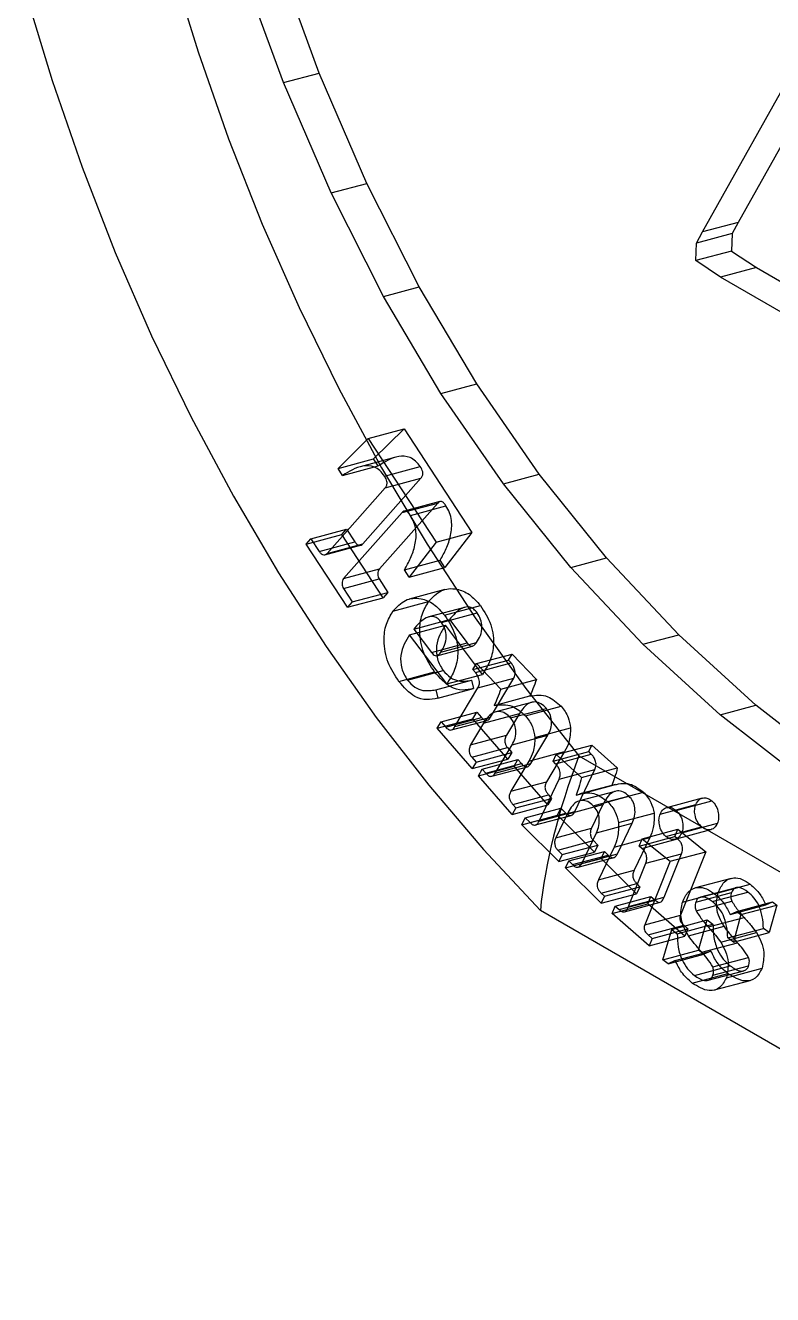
# Model space of a CAD drawing. Header units: inches. Extents: x 0 to 16.3, y 0 to 11.5.
# Drawn here: x 11.24 to 11.954, y 4.69 to 5.904 of the extents above; entities that cross this region are included whole.
import ezdxf

# ---------------------------------------------------------------- set-up
doc = ezdxf.new("R2010")
doc.units = ezdxf.units.IN
doc.header["$MEASUREMENT"] = 0

msp = doc.modelspace()

# ---------------------------------------------------------------- linework, layer by layer
at = {"color": 7, "linetype": 'Continuous', "lineweight": 25}
for p, q in [((12.1126, 6.0564), (11.9214, 5.7152)), ((11.8872, 5.7061), (12.0784, 6.0472)), ((11.5205, 5.8579), (11.4856, 5.9533)), ((11.4864, 5.8488), (11.4515, 5.9442)), ((11.4864, 5.8488), (11.5205, 5.8579)), ((11.5661, 5.7525), (11.5205, 5.8579)), ((11.5319, 5.7434), (11.4864, 5.8488)), ((11.5319, 5.7434), (11.5661, 5.7525)), ((11.5822, 5.6444), (11.5319, 5.7434)), ((11.6163, 5.6535), (11.5661, 5.7525)), ((11.8815, 5.6953), (11.8872, 5.7061)), ((11.9156, 5.7044), (11.8815, 5.6953)), ((11.9214, 5.7152), (11.8872, 5.7061)), ((11.9156, 5.7044), (11.9151, 5.6878)), ((11.9214, 5.7152), (11.9156, 5.7044)), ((11.881, 5.6786), (11.8815, 5.6953)), ((11.9151, 5.6878), (11.881, 5.6786)), ((11.9151, 5.6878), (11.9388, 5.672)), ((11.9046, 5.6629), (11.881, 5.6786)), ((11.9388, 5.672), (11.9046, 5.6629)), ((11.9388, 5.672), (12.2176, 5.5107)), ((12.1834, 5.5015), (11.9046, 5.6629)), ((11.5822, 5.6444), (11.6163, 5.6535)), ((11.6371, 5.5517), (11.5822, 5.6444)), ((11.6713, 5.5608), (11.6163, 5.6535)), ((11.6371, 5.5517), (11.6713, 5.5608)), ((11.731, 5.4745), (11.6713, 5.5608)), ((11.6968, 5.4653), (11.6371, 5.5517)), ((11.5676, 5.5084), (11.6018, 5.5176)), ((11.5727, 5.489), (11.6018, 5.5176)), ((11.6018, 5.5176), (11.6667, 5.4187)), ((11.5386, 5.4799), (11.5676, 5.5084)), ((11.5676, 5.5084), (11.6326, 5.4095)), ((11.5386, 5.4799), (11.5727, 5.489)), ((11.5939, 5.4907), (11.5597, 5.4815)), ((11.5771, 5.4823), (11.5727, 5.489)), ((11.543, 5.4732), (11.5386, 5.4799)), ((11.543, 5.4732), (11.5771, 5.4823)), ((11.5831, 5.4725), (11.6173, 5.4817)), ((11.6968, 5.4653), (11.731, 5.4745)), ((11.7954, 5.3945), (11.731, 5.4745)), ((11.5623, 5.4079), (11.6179, 5.4706)), ((11.5838, 5.4614), (11.6179, 5.4706)), ((11.7612, 5.3853), (11.6968, 5.4653)), ((11.5282, 5.3987), (11.5838, 5.4614)), ((11.5999, 5.4376), (11.544, 5.3746)), ((11.634, 5.4468), (11.5782, 5.3838)), ((11.5999, 5.4376), (11.634, 5.4468)), ((11.636, 5.4482), (11.6019, 5.439)), ((11.6078, 5.4349), (11.6419, 5.4441)), ((11.508, 5.4076), (11.5422, 5.4168)), ((11.5126, 5.4127), (11.5467, 5.4219)), ((11.5422, 5.4168), (11.5467, 5.4219)), ((11.5819, 5.3563), (11.5422, 5.4168)), ((11.5467, 5.4219), (11.5548, 5.4097)), ((11.6326, 5.4095), (11.6667, 5.4187)), ((11.6667, 5.4187), (11.6409, 5.3852)), ((11.508, 5.4076), (11.5126, 5.4127)), ((11.5477, 5.3471), (11.508, 5.4076)), ((11.5126, 5.4127), (11.5206, 5.4005)), ((11.5206, 5.4005), (11.5548, 5.4097)), ((11.5261, 5.3973), (11.5602, 5.4065)), ((11.5282, 5.3987), (11.5623, 5.4079)), ((11.6326, 5.4095), (11.6068, 5.376)), ((11.6022, 5.383), (11.6363, 5.3921)), ((11.6409, 5.3852), (11.6363, 5.3921)), ((11.7612, 5.3853), (11.7954, 5.3945)), ((11.8645, 5.3208), (11.7954, 5.3945)), ((11.544, 5.3746), (11.5782, 5.3838)), ((11.6068, 5.376), (11.6022, 5.383)), ((11.6068, 5.376), (11.6409, 5.3852)), ((11.8303, 5.3117), (11.7612, 5.3853)), ((11.5438, 5.3651), (11.578, 5.3742)), ((11.5438, 5.3651), (11.5523, 5.3522)), ((11.578, 5.3742), (11.5864, 5.3614)), ((11.5477, 5.3471), (11.5819, 5.3563)), ((11.5523, 5.3522), (11.5864, 5.3614)), ((11.5864, 5.3614), (11.5819, 5.3563)), ((11.5912, 5.3434), (11.6253, 5.3526)), ((11.6408, 5.3641), (11.6066, 5.3549)), ((11.5523, 5.3522), (11.5477, 5.3471)), ((11.6596, 5.347), (11.6255, 5.3379)), ((11.6376, 5.3326), (11.6718, 5.3418)), ((11.6406, 5.3395), (11.6748, 5.3487)), ((11.6071, 5.3208), (11.6413, 5.3299)), ((11.6111, 5.3263), (11.6453, 5.3354)), ((11.6768, 5.2829), (11.6413, 5.3299)), ((11.6453, 5.3354), (11.6622, 5.3131)), ((11.6426, 5.2738), (11.6071, 5.3208)), ((11.6111, 5.3263), (11.628, 5.3039)), ((11.8303, 5.3117), (11.8645, 5.3208)), ((11.9383, 5.2534), (11.8645, 5.3208)), ((11.628, 5.3039), (11.6622, 5.3131)), ((11.633, 5.3008), (11.6672, 5.31)), ((11.637, 5.3043), (11.6711, 5.3135)), ((11.9041, 5.2443), (11.8303, 5.3117)), ((11.6676, 5.2875), (11.7018, 5.2966)), ((11.6676, 5.2875), (11.6711, 5.2933)), ((11.67, 5.2848), (11.7041, 5.294)), ((11.6711, 5.2933), (11.7052, 5.3024)), ((11.6711, 5.2933), (11.6943, 5.2689)), ((11.7018, 5.2966), (11.7052, 5.3024)), ((11.7041, 5.294), (11.7018, 5.2966)), ((11.7052, 5.3024), (11.7284, 5.2781)), ((11.5968, 5.2762), (11.6309, 5.2853)), ((11.605, 5.2775), (11.6391, 5.2867)), ((11.6426, 5.2738), (11.6768, 5.2829)), ((11.67, 5.2848), (11.6676, 5.2875)), ((11.6322, 5.2682), (11.6663, 5.2773)), ((11.6322, 5.2682), (11.6341, 5.2602)), ((11.6341, 5.2602), (11.6683, 5.2693)), ((11.6504, 5.233), (11.6725, 5.2701)), ((11.6663, 5.2773), (11.6683, 5.2693)), ((11.6725, 5.2701), (11.7067, 5.2792)), ((11.6846, 5.2421), (11.7067, 5.2792)), ((11.6943, 5.2689), (11.7284, 5.2781)), ((11.688, 5.2532), (11.7221, 5.2623)), ((11.7236, 5.2562), (11.6895, 5.247)), ((11.6373, 5.2376), (11.6714, 5.2467)), ((11.6677, 5.2405), (11.6714, 5.2467)), ((11.6714, 5.2467), (11.6758, 5.2417)), ((11.6779, 5.2364), (11.7121, 5.2455)), ((11.7121, 5.2455), (11.6997, 5.2247)), ((11.7037, 5.2413), (11.7379, 5.2504)), ((11.718, 5.2434), (11.7521, 5.2525)), ((11.9041, 5.2443), (11.9383, 5.2534)), ((11.9826, 5.1833), (11.9041, 5.2443)), ((12.0168, 5.1924), (11.9383, 5.2534)), ((11.6336, 5.2314), (11.6677, 5.2405)), ((11.6336, 5.2314), (11.6373, 5.2376)), ((11.667, 5.1928), (11.6336, 5.2314)), ((11.6373, 5.2376), (11.6416, 5.2326)), ((11.6416, 5.2326), (11.6758, 5.2417)), ((11.6471, 5.2299), (11.6812, 5.239)), ((11.6504, 5.233), (11.6846, 5.2421)), ((11.6779, 5.2364), (11.6655, 5.2155)), ((11.7012, 5.202), (11.6677, 5.2405)), ((11.727, 5.2226), (11.7611, 5.2318)), ((11.6655, 5.2155), (11.6997, 5.2247)), ((11.7051, 5.2156), (11.7392, 5.2247)), ((11.7231, 5.1977), (11.7392, 5.2247)), ((11.6666, 5.2038), (11.7008, 5.2129)), ((11.6707, 5.199), (11.7049, 5.2082)), ((11.689, 5.1885), (11.7051, 5.2156)), ((11.7008, 5.2129), (11.7049, 5.2082)), ((11.7049, 5.2082), (11.7012, 5.202)), ((11.7212, 5.2001), (11.7554, 5.2093)), ((11.7554, 5.2093), (11.7382, 5.1803)), ((11.7443, 5.1999), (11.7784, 5.2091)), ((11.7473, 5.2062), (11.7814, 5.2153)), ((11.7784, 5.2091), (11.7814, 5.2153)), ((11.7808, 5.2067), (11.7784, 5.2091)), ((11.7814, 5.2153), (11.8058, 5.1935)), ((11.6666, 5.2038), (11.6707, 5.199)), ((11.667, 5.1928), (11.7012, 5.202)), ((11.6707, 5.199), (11.667, 5.1928)), ((11.6729, 5.1861), (11.707, 5.1953)), ((11.6766, 5.1923), (11.7107, 5.2015)), ((11.6799, 5.1884), (11.7141, 5.1976)), ((11.6856, 5.1855), (11.7198, 5.1947)), ((11.689, 5.1885), (11.7231, 5.1977)), ((11.7212, 5.2001), (11.704, 5.1712)), ((11.707, 5.1953), (11.7107, 5.2015)), ((11.7392, 5.1581), (11.707, 5.1953)), ((11.7107, 5.2015), (11.7141, 5.1976)), ((11.7443, 5.1999), (11.7473, 5.2062)), ((11.7467, 5.1975), (11.7443, 5.1999)), ((11.7467, 5.1975), (11.7808, 5.2067)), ((11.7473, 5.2062), (11.7716, 5.1843)), ((11.7691, 5.205), (12.0796, 5.0257)), ((11.6729, 5.1861), (11.6766, 5.1923)), ((11.7051, 5.149), (11.6729, 5.1861)), ((11.6766, 5.1923), (11.6799, 5.1884)), ((11.731, 5.1426), (11.7502, 5.1829)), ((11.7502, 5.1829), (11.7844, 5.192)), ((11.7651, 5.1518), (11.7844, 5.192)), ((11.7716, 5.1843), (11.8058, 5.1935)), ((11.704, 5.1712), (11.7382, 5.1803)), ((11.7665, 5.1676), (11.8006, 5.1767)), ((11.8038, 5.1711), (11.7697, 5.162)), ((11.804, 5.1777), (11.7698, 5.1686)), ((11.7966, 5.1613), (11.8308, 5.1704)), ((11.7058, 5.1586), (11.74, 5.1678)), ((11.7058, 5.1586), (11.7088, 5.1552)), ((11.7088, 5.1552), (11.7429, 5.1643)), ((11.7429, 5.1643), (11.7392, 5.1581)), ((11.74, 5.1678), (11.7429, 5.1643)), ((11.7578, 5.1494), (11.7919, 5.1585)), ((11.7919, 5.1585), (11.7811, 5.136)), ((11.7828, 5.1574), (11.8169, 5.1665)), ((11.8468, 5.1494), (11.881, 5.1586)), ((11.8871, 5.1647), (11.853, 5.1555)), ((11.8621, 5.1528), (11.8963, 5.162)), ((11.7051, 5.149), (11.7392, 5.1581)), ((11.7088, 5.1552), (11.7051, 5.149)), ((11.7145, 5.139), (11.7487, 5.1482)), ((11.7177, 5.1457), (11.7519, 5.1549)), ((11.7223, 5.1412), (11.7565, 5.1503)), ((11.7275, 5.139), (11.7616, 5.1481)), ((11.731, 5.1426), (11.7651, 5.1518)), ((11.7578, 5.1494), (11.747, 5.1268)), ((11.7487, 5.1482), (11.7519, 5.1549)), ((11.784, 5.1131), (11.7487, 5.1482)), ((11.7519, 5.1549), (11.7565, 5.1503)), ((11.8068, 5.1413), (11.8409, 5.1504)), ((11.7145, 5.139), (11.7177, 5.1457)), ((11.7499, 5.104), (11.7145, 5.139)), ((11.7177, 5.1457), (11.7223, 5.1412)), ((11.747, 5.1268), (11.7811, 5.136)), ((11.7858, 5.1315), (11.8199, 5.1407)), ((11.8059, 5.1114), (11.8199, 5.1407)), ((11.8295, 5.1258), (11.8636, 5.135)), ((11.8522, 5.128), (11.8863, 5.1371)), ((11.8608, 5.128), (11.8636, 5.135)), ((11.8612, 5.1254), (11.8954, 5.1345)), ((11.8636, 5.135), (11.8904, 5.1134)), ((11.8674, 5.1314), (11.9016, 5.1406)), ((11.7488, 5.1149), (11.7829, 5.1241)), ((11.7717, 5.1022), (11.7858, 5.1315)), ((11.7829, 5.1241), (11.7873, 5.1198)), ((11.8027, 5.1178), (11.8368, 5.1269)), ((11.8368, 5.1269), (11.8218, 5.0956)), ((11.8267, 5.1188), (11.8608, 5.128)), ((11.8267, 5.1188), (11.8295, 5.1258)), ((11.8293, 5.1165), (11.8635, 5.1257)), ((11.8295, 5.1258), (11.8563, 5.1043)), ((11.8635, 5.1257), (11.8608, 5.128)), ((11.7488, 5.1149), (11.7531, 5.1107)), ((11.7499, 5.104), (11.784, 5.1131)), ((11.7531, 5.1107), (11.7499, 5.104)), ((11.7531, 5.1107), (11.7873, 5.1198)), ((11.7593, 5.1046), (11.7934, 5.1137)), ((11.7628, 5.101), (11.797, 5.1102)), ((11.7717, 5.1022), (11.8059, 5.1114)), ((11.7873, 5.1198), (11.784, 5.1131)), ((11.8027, 5.1178), (11.7877, 5.0865)), ((11.7902, 5.107), (11.7934, 5.1137)), ((11.7934, 5.1137), (11.797, 5.1102)), ((11.8293, 5.1165), (11.8267, 5.1188)), ((11.8331, 5.1023), (11.8672, 5.1114)), ((11.8507, 5.07), (11.8672, 5.1114)), ((11.8563, 5.1043), (11.8904, 5.1134)), ((11.8904, 5.1134), (11.8662, 5.0528)), ((11.7561, 5.0979), (11.7902, 5.107)), ((11.7561, 5.0979), (11.7593, 5.1046)), ((11.7902, 5.0641), (11.7561, 5.0979)), ((11.7593, 5.1046), (11.7628, 5.101)), ((11.7683, 5.0986), (11.8024, 5.1078)), ((11.8243, 5.0732), (11.7902, 5.107)), ((11.8166, 5.0609), (11.8331, 5.1023)), ((11.8563, 5.1043), (11.832, 5.0436)), ((11.7877, 5.0865), (11.8218, 5.0956)), ((11.9147, 5.0879), (11.8805, 5.0787)), ((11.7902, 5.0739), (11.8244, 5.083)), ((11.7902, 5.0739), (11.7934, 5.0708)), ((11.7902, 5.0641), (11.8243, 5.0732)), ((11.7934, 5.0708), (11.8275, 5.0799)), ((11.8275, 5.0799), (11.8243, 5.0732)), ((11.8244, 5.083), (11.8275, 5.0799)), ((11.8681, 5.0652), (11.9023, 5.0743)), ((11.8809, 5.0653), (11.915, 5.0745)), ((11.9195, 5.079), (11.8853, 5.0699)), ((11.8967, 5.0657), (11.9308, 5.0748)), ((11.8988, 5.0732), (11.9329, 5.0823)), ((11.7934, 5.0708), (11.7902, 5.0641)), ((11.801, 5.0543), (11.8351, 5.0635)), ((11.801, 5.0543), (11.8038, 5.0614)), ((11.8038, 5.0614), (11.838, 5.0706)), ((11.8038, 5.0614), (11.8077, 5.058)), ((11.8077, 5.058), (11.8419, 5.0672)), ((11.8127, 5.0558), (11.8469, 5.065)), ((11.8166, 5.0609), (11.8507, 5.07)), ((11.8351, 5.0635), (11.838, 5.0706)), ((11.8705, 5.0325), (11.8351, 5.0635)), ((11.838, 5.0706), (11.8419, 5.0672)), ((11.8811, 5.0569), (11.9153, 5.0661)), ((11.9138, 5.0534), (11.9479, 5.0625)), ((11.9202, 5.0563), (11.9543, 5.0654)), ((11.9241, 5.0532), (11.9583, 5.0624)), ((11.9479, 5.0625), (11.9543, 5.0654)), ((11.9583, 5.0624), (11.951, 5.036)), ((11.9543, 5.0654), (11.9583, 5.0624)), ((12.3686, 4.6899), (11.7322, 5.0573)), ((11.8363, 5.0234), (11.801, 5.0543)), ((11.832, 5.0436), (11.8662, 5.0528)), ((11.8929, 5.0414), (11.927, 5.0505)), ((11.9138, 5.0534), (11.9202, 5.0563)), ((11.9241, 5.0532), (11.9168, 5.0268)), ((11.9202, 5.0563), (11.9241, 5.0532)), ((11.8352, 5.0339), (11.8694, 5.0431)), ((11.8392, 5.0305), (11.8733, 5.0396)), ((11.8495, 5.01), (11.8578, 5.039)), ((11.8578, 5.039), (11.8919, 5.0482)), ((11.8578, 5.039), (11.8632, 5.0349)), ((11.8632, 5.0349), (11.8973, 5.044)), ((11.8694, 5.0431), (11.8733, 5.0396)), ((11.8733, 5.0396), (11.8705, 5.0325)), ((11.8739, 5.033), (11.908, 5.0421)), ((11.8836, 5.0192), (11.8919, 5.0482)), ((11.8919, 5.0482), (11.8973, 5.044)), ((11.9116, 5.0309), (11.9457, 5.0401)), ((11.951, 5.036), (11.9457, 5.0401)), ((11.8352, 5.0339), (11.8392, 5.0305)), ((11.8363, 5.0234), (11.8705, 5.0325)), ((11.8392, 5.0305), (11.8363, 5.0234)), ((11.8867, 5.0172), (11.9209, 5.0264)), ((11.9047, 5.0269), (11.9389, 5.036)), ((11.9168, 5.0268), (11.9116, 5.0309)), ((11.9168, 5.0268), (11.951, 5.036)), ((11.8495, 5.01), (11.8836, 5.0192)), ((11.8544, 5.0062), (11.8885, 5.0153)), ((11.8612, 5.0093), (11.8954, 5.0184)), ((11.8885, 5.0153), (11.8836, 5.0192)), ((11.8954, 5.0184), (11.8885, 5.0153)), ((11.8544, 5.0062), (11.8495, 5.01)), ((11.8612, 5.0093), (11.8544, 5.0062)), ((11.8795, 4.9951), (11.9137, 5.0043)), ((11.8972, 5.0032), (11.9313, 5.0123)), ((11.8973, 4.9952), (11.9314, 5.0043)), ((11.9101, 4.9929), (11.9443, 5.0021)), ((11.8774, 4.9878), (11.9116, 4.9969)), ((11.8926, 4.9905), (11.9267, 4.9996)), ((11.8988, 4.9812), (11.9329, 4.9903))]:
    msp.add_line(p, q, dxfattribs=at)
at = {"color": 7, "linetype": 'Continuous', "lineweight": 25, "flags": 128}
for points in [[(11.3787, 5.9623), (11.4047, 5.8781), (11.4338, 5.7951), (11.4661, 5.7136), (11.5013, 5.6339), (11.5394, 5.5562), (11.5803, 5.4806), (11.6239, 5.4075), (11.6699, 5.3371), (11.7184, 5.2695), (11.7691, 5.205)], [(11.2395, 5.9349), (11.265, 5.8508), (11.2938, 5.7679), (11.3255, 5.6865), (11.3603, 5.6068), (11.398, 5.529), (11.4385, 5.4533), (11.4816, 5.3801), (11.5272, 5.3095), (11.5752, 5.2417), (11.6255, 5.177), (11.6779, 5.1154), (11.7322, 5.0573)]]:
    msp.add_lwpolyline(points, dxfattribs=at)
at = {"color": 7, "linetype": 'Continuous', "lineweight": 25}
msp.add_ellipse((16.2879, 7.3198), major_axis=(4.526, 2.4349), ratio=0.22025, start_param=2.89302, end_param=2.994537, dxfattribs=at)
for points, knots in [([(11.6173, 5.4817), (11.6159, 5.4835), (11.613, 5.4873), (11.6057, 5.4917), (11.5927, 5.492), (11.5834, 5.4862), (11.5771, 5.4823)], [0, 0, 0, 0, 0.125128, 0.25022, 0.499605, 1, 1, 1, 1]), ([(11.5831, 5.4725), (11.5817, 5.4744), (11.5788, 5.4782), (11.5716, 5.4825), (11.5585, 5.4829), (11.5492, 5.4771), (11.543, 5.4732)], [0, 0, 0, 0, 0.125128, 0.25022, 0.499605, 1, 1, 1, 1]), ([(11.6179, 5.4706), (11.6185, 5.4713), (11.6197, 5.4728), (11.6199, 5.4774), (11.6183, 5.48), (11.6173, 5.4817)], [0, 0, 0, 0, 0.281459, 0.559792, 1, 1, 1, 1]), ([(11.5838, 5.4614), (11.5844, 5.4622), (11.5855, 5.4637), (11.5858, 5.4682), (11.5841, 5.4709), (11.5831, 5.4725)], [0, 0, 0, 0, 0.281459, 0.559792, 1, 1, 1, 1]), ([(11.6078, 5.4349), (11.6072, 5.4358), (11.6059, 5.4376), (11.6036, 5.4393), (11.6014, 5.4391), (11.6004, 5.4381), (11.5999, 5.4376)], [0, 0, 0, 0, 0.281053, 0.559889, 0.77955, 1, 1, 1, 1]), ([(11.6419, 5.4441), (11.6413, 5.445), (11.6401, 5.4468), (11.6377, 5.4484), (11.6355, 5.4482), (11.6345, 5.4473), (11.634, 5.4468)], [0, 0, 0, 0, 0.281053, 0.559889, 0.77955, 1, 1, 1, 1]), ([(11.6363, 5.3921), (11.6383, 5.3958), (11.6424, 5.403), (11.6468, 5.4154), (11.648, 5.4277), (11.6456, 5.4377), (11.6431, 5.442), (11.6419, 5.4441)], [0, 0, 0, 0, 0.25074, 0.501098, 0.749899, 0.874947, 1, 1, 1, 1]), ([(11.6022, 5.383), (11.6042, 5.3866), (11.6082, 5.3939), (11.6127, 5.4063), (11.6139, 5.4185), (11.6114, 5.4285), (11.609, 5.4328), (11.6078, 5.4349)], [0, 0, 0, 0, 0.25074, 0.501098, 0.749899, 0.874947, 1, 1, 1, 1]), ([(11.5548, 5.4097), (11.5554, 5.4088), (11.5566, 5.4072), (11.5589, 5.4061), (11.5609, 5.4065), (11.5619, 5.4074), (11.5623, 5.4079)], [0, 0, 0, 0, 0.280115, 0.559224, 0.779452, 1, 1, 1, 1]), ([(11.5206, 5.4005), (11.5212, 5.3997), (11.5225, 5.398), (11.5248, 5.397), (11.5268, 5.3974), (11.5277, 5.3983), (11.5282, 5.3987)], [0, 0, 0, 0, 0.280115, 0.559224, 0.779452, 1, 1, 1, 1]), ([(11.5782, 5.3838), (11.5777, 5.3831), (11.5767, 5.3818), (11.5764, 5.379), (11.5769, 5.3763), (11.5776, 5.3749), (11.578, 5.3742)], [0, 0, 0, 0, 0.279927, 0.559589, 0.780071, 1, 1, 1, 1]), ([(11.544, 5.3746), (11.5435, 5.3739), (11.5426, 5.3726), (11.5423, 5.3698), (11.5427, 5.3672), (11.5435, 5.3658), (11.5438, 5.3651)], [0, 0, 0, 0, 0.279927, 0.559589, 0.780071, 1, 1, 1, 1]), ([(11.6253, 5.3526), (11.6291, 5.3566), (11.6365, 5.3647), (11.6511, 5.3657), (11.6646, 5.3603), (11.6714, 5.3526), (11.6748, 5.3487)], [0, 0, 0, 0, 0.2798492, 0.5594729, 0.7796825, 1, 1, 1, 1]), ([(11.5912, 5.3434), (11.5949, 5.3475), (11.6023, 5.3555), (11.6169, 5.3565), (11.6305, 5.3512), (11.6372, 5.3434), (11.6406, 5.3395)], [0, 0, 0, 0, 0.279849, 0.559473, 0.779682, 1, 1, 1, 1]), ([(11.6309, 5.2853), (11.6271, 5.2911), (11.6195, 5.3027), (11.6159, 5.3232), (11.6182, 5.3407), (11.6229, 5.3486), (11.6253, 5.3526)], [0, 0, 0, 0, 0.2801167, 0.5592954, 0.7794457, 1, 1, 1, 1]), ([(11.5968, 5.2762), (11.593, 5.282), (11.5854, 5.2936), (11.5818, 5.3141), (11.584, 5.3316), (11.5888, 5.3395), (11.5912, 5.3434)], [0, 0, 0, 0, 0.2801167, 0.5592954, 0.7794457, 1, 1, 1, 1]), ([(11.6718, 5.3418), (11.6707, 5.343), (11.6685, 5.3455), (11.6633, 5.3481), (11.6543, 5.346), (11.6489, 5.3396), (11.6453, 5.3354)], [0, 0, 0, 0, 0.12536, 0.250541, 0.499433, 1, 1, 1, 1]), ([(11.6711, 5.3135), (11.6725, 5.3155), (11.6752, 5.3197), (11.6767, 5.3277), (11.6755, 5.3358), (11.673, 5.3398), (11.6718, 5.3418)], [0, 0, 0, 0, 0.280797, 0.560093, 0.780056, 1, 1, 1, 1]), ([(11.6748, 5.3487), (11.6786, 5.3429), (11.6861, 5.3313), (11.6884, 5.3105), (11.684, 5.2944), (11.6792, 5.2868), (11.6768, 5.2829)], [0, 0, 0, 0, 0.27989, 0.55829, 0.778742, 1, 1, 1, 1]), ([(11.6376, 5.3326), (11.6365, 5.3339), (11.6344, 5.3364), (11.6291, 5.3389), (11.6202, 5.3368), (11.6147, 5.3305), (11.6111, 5.3263)], [0, 0, 0, 0, 0.12536, 0.250541, 0.499433, 1, 1, 1, 1]), ([(11.6413, 5.3299), (11.6394, 5.327), (11.6357, 5.3213), (11.6323, 5.3106), (11.6327, 5.2974), (11.637, 5.2903), (11.6391, 5.2867)], [0, 0, 0, 0, 0.251409, 0.501993, 0.751162, 1, 1, 1, 1]), ([(11.637, 5.3043), (11.6383, 5.3064), (11.641, 5.3106), (11.6425, 5.3185), (11.6414, 5.3266), (11.6389, 5.3306), (11.6376, 5.3326)], [0, 0, 0, 0, 0.280797, 0.5600933, 0.780056, 1, 1, 1, 1]), ([(11.6406, 5.3395), (11.6444, 5.3337), (11.6519, 5.3222), (11.6542, 5.3013), (11.6499, 5.2853), (11.6451, 5.2776), (11.6426, 5.2738)], [0, 0, 0, 0, 0.27989, 0.55829, 0.778742, 1, 1, 1, 1]), ([(11.6071, 5.3208), (11.6053, 5.3179), (11.6016, 5.3122), (11.5981, 5.3014), (11.5986, 5.2883), (11.6028, 5.2811), (11.605, 5.2775)], [0, 0, 0, 0, 0.251409, 0.501993, 0.751162, 1, 1, 1, 1]), ([(11.628, 5.3039), (11.6286, 5.3033), (11.6296, 5.302), (11.6316, 5.3006), (11.6345, 5.301), (11.636, 5.3029), (11.637, 5.3043)], [0, 0, 0, 0, 0.18738, 0.374258, 0.560307, 1, 1, 1, 1]), ([(11.6622, 5.3131), (11.6627, 5.3124), (11.6638, 5.3111), (11.6657, 5.3097), (11.6686, 5.3101), (11.6701, 5.3121), (11.6711, 5.3135)], [0, 0, 0, 0, 0.18738, 0.374258, 0.560307, 1, 1, 1, 1]), ([(11.7067, 5.2792), (11.7073, 5.2804), (11.7084, 5.2829), (11.7078, 5.2875), (11.7063, 5.2913), (11.7048, 5.2931), (11.7041, 5.294)], [0, 0, 0, 0, 0.27949, 0.558551, 0.77898, 1, 1, 1, 1]), ([(11.6683, 5.2693), (11.6648, 5.2686), (11.6577, 5.2672), (11.6439, 5.2705), (11.6359, 5.2797), (11.6309, 5.2853)], [0, 0, 0, 0, 0.281149, 0.561301, 1, 1, 1, 1]), ([(11.6391, 5.2867), (11.6414, 5.2842), (11.6459, 5.2793), (11.6557, 5.2757), (11.6623, 5.2767), (11.6663, 5.2773)], [0, 0, 0, 0, 0.279638, 0.559369, 1, 1, 1, 1]), ([(11.6725, 5.2701), (11.6731, 5.2713), (11.6742, 5.2737), (11.6737, 5.2783), (11.6721, 5.2821), (11.6707, 5.2839), (11.67, 5.2848)], [0, 0, 0, 0, 0.2794897, 0.5585505, 0.7789801, 1, 1, 1, 1]), ([(11.6341, 5.2602), (11.6306, 5.2595), (11.6235, 5.258), (11.6098, 5.2614), (11.6017, 5.2706), (11.5968, 5.2762)], [0, 0, 0, 0, 0.281149, 0.561301, 1, 1, 1, 1]), ([(11.605, 5.2775), (11.6072, 5.2751), (11.6117, 5.2701), (11.6215, 5.2666), (11.6281, 5.2676), (11.6322, 5.2682)], [0, 0, 0, 0, 0.279638, 0.559369, 1, 1, 1, 1]), ([(11.6943, 5.2689), (11.6932, 5.2659), (11.6913, 5.2604), (11.689, 5.2554), (11.688, 5.2532)], [0, 0, 0, 0, 0.559962, 1, 1, 1, 1]), ([(11.7284, 5.2781), (11.7274, 5.275), (11.7255, 5.2696), (11.7231, 5.2645), (11.7221, 5.2623)], [0, 0, 0, 0, 0.559962, 1, 1, 1, 1]), ([(11.7379, 5.2504), (11.7362, 5.2521), (11.7329, 5.2554), (11.727, 5.257), (11.719, 5.2554), (11.715, 5.2496), (11.7121, 5.2455)], [0, 0, 0, 0, 0.187061, 0.373878, 0.560981, 1, 1, 1, 1]), ([(11.7221, 5.2623), (11.7279, 5.2631), (11.7383, 5.2645), (11.7479, 5.2562), (11.7521, 5.2525)], [0, 0, 0, 0, 0.560876, 1, 1, 1, 1]), ([(11.7037, 5.2413), (11.7021, 5.2429), (11.6988, 5.2462), (11.6929, 5.2479), (11.6849, 5.2463), (11.6808, 5.2405), (11.6779, 5.2364)], [0, 0, 0, 0, 0.187061, 0.373878, 0.560981, 1, 1, 1, 1]), ([(11.688, 5.2532), (11.6938, 5.254), (11.7041, 5.2553), (11.7137, 5.247), (11.718, 5.2434)], [0, 0, 0, 0, 0.560876, 1, 1, 1, 1]), ([(11.718, 5.2434), (11.7205, 5.24), (11.7251, 5.234), (11.7264, 5.2261), (11.727, 5.2226)], [0, 0, 0, 0, 0.559752, 1, 1, 1, 1]), ([(11.7392, 5.2247), (11.7403, 5.2268), (11.7425, 5.2308), (11.7432, 5.2382), (11.7416, 5.2454), (11.7391, 5.2488), (11.7379, 5.2504)], [0, 0, 0, 0, 0.280886, 0.560297, 0.780011, 1, 1, 1, 1]), ([(11.7521, 5.2525), (11.7547, 5.2492), (11.7592, 5.2431), (11.7605, 5.2353), (11.7611, 5.2318)], [0, 0, 0, 0, 0.559752, 1, 1, 1, 1]), ([(11.6416, 5.2326), (11.6424, 5.2317), (11.6441, 5.23), (11.647, 5.2295), (11.6491, 5.2309), (11.65, 5.2323), (11.6504, 5.233)], [0, 0, 0, 0, 0.280462, 0.558619, 0.779092, 1, 1, 1, 1]), ([(11.6758, 5.2417), (11.6766, 5.2409), (11.6783, 5.2391), (11.6811, 5.2387), (11.6832, 5.24), (11.6841, 5.2414), (11.6846, 5.2421)], [0, 0, 0, 0, 0.2804621, 0.558619, 0.7790922, 1, 1, 1, 1]), ([(11.7051, 5.2156), (11.7062, 5.2176), (11.7083, 5.2217), (11.7091, 5.2291), (11.7074, 5.2363), (11.705, 5.2396), (11.7037, 5.2413)], [0, 0, 0, 0, 0.280886, 0.560297, 0.780011, 1, 1, 1, 1]), ([(11.7611, 5.2318), (11.7609, 5.227), (11.7605, 5.2185), (11.757, 5.2121), (11.7554, 5.2093)], [0, 0, 0, 0, 0.5581, 1, 1, 1, 1]), ([(11.6997, 5.2247), (11.6992, 5.2237), (11.6982, 5.2219), (11.6981, 5.2183), (11.6991, 5.2151), (11.7002, 5.2136), (11.7008, 5.2129)], [0, 0, 0, 0, 0.280717, 0.55941, 0.779512, 1, 1, 1, 1]), ([(11.727, 5.2226), (11.7267, 5.2179), (11.7263, 5.2093), (11.7228, 5.2029), (11.7212, 5.2001)], [0, 0, 0, 0, 0.5581, 1, 1, 1, 1]), ([(11.6655, 5.2155), (11.6651, 5.2146), (11.6641, 5.2127), (11.6639, 5.2092), (11.6649, 5.206), (11.6661, 5.2045), (11.6666, 5.2038)], [0, 0, 0, 0, 0.280717, 0.55941, 0.779512, 1, 1, 1, 1]), ([(11.7141, 5.1976), (11.7149, 5.1967), (11.7166, 5.1949), (11.7195, 5.1942), (11.7217, 5.1956), (11.7226, 5.197), (11.7231, 5.1977)], [0, 0, 0, 0, 0.280667, 0.558475, 0.778924, 1, 1, 1, 1]), ([(11.7502, 5.1829), (11.7507, 5.1842), (11.7516, 5.1868), (11.7508, 5.1914), (11.749, 5.195), (11.7475, 5.1967), (11.7467, 5.1975)], [0, 0, 0, 0, 0.279504, 0.558614, 0.7791, 1, 1, 1, 1]), ([(11.7844, 5.192), (11.7848, 5.1933), (11.7858, 5.196), (11.785, 5.2005), (11.7832, 5.2042), (11.7816, 5.2058), (11.7808, 5.2067)], [0, 0, 0, 0, 0.279504, 0.558614, 0.7791, 1, 1, 1, 1]), ([(11.6799, 5.1884), (11.6808, 5.1875), (11.6825, 5.1858), (11.6854, 5.1851), (11.6876, 5.1864), (11.6885, 5.1878), (11.689, 5.1885)], [0, 0, 0, 0, 0.280667, 0.558475, 0.778924, 1, 1, 1, 1]), ([(11.7716, 5.1843), (11.7708, 5.1811), (11.7693, 5.1753), (11.7674, 5.17), (11.7665, 5.1676)], [0, 0, 0, 0, 0.559953, 1, 1, 1, 1]), ([(11.8058, 5.1935), (11.805, 5.1902), (11.8035, 5.1845), (11.8015, 5.1791), (11.8006, 5.1767)], [0, 0, 0, 0, 0.559953, 1, 1, 1, 1]), ([(11.704, 5.1712), (11.7035, 5.1702), (11.7024, 5.1682), (11.7023, 5.1642), (11.7039, 5.161), (11.7052, 5.1594), (11.7058, 5.1586)], [0, 0, 0, 0, 0.281124, 0.558396, 0.778852, 1, 1, 1, 1]), ([(11.7382, 5.1803), (11.7376, 5.1793), (11.7365, 5.1773), (11.7365, 5.1733), (11.7381, 5.1701), (11.7393, 5.1685), (11.74, 5.1678)], [0, 0, 0, 0, 0.2811237, 0.5583963, 0.7788522, 1, 1, 1, 1]), ([(11.7665, 5.1676), (11.7721, 5.1691), (11.7822, 5.1717), (11.7922, 5.1645), (11.7966, 5.1613)], [0, 0, 0, 0, 0.560934, 1, 1, 1, 1]), ([(11.8169, 5.1665), (11.8152, 5.168), (11.8117, 5.171), (11.8059, 5.1719), (11.7981, 5.1694), (11.7945, 5.163), (11.7919, 5.1585)], [0, 0, 0, 0, 0.187071, 0.373908, 0.561028, 1, 1, 1, 1]), ([(11.8006, 5.1767), (11.8063, 5.1782), (11.8164, 5.1809), (11.8264, 5.1736), (11.8308, 5.1704)], [0, 0, 0, 0, 0.560934, 1, 1, 1, 1]), ([(11.8308, 5.1704), (11.8335, 5.1673), (11.8384, 5.1617), (11.8401, 5.1539), (11.8409, 5.1504)], [0, 0, 0, 0, 0.559779, 1, 1, 1, 1]), ([(11.7828, 5.1574), (11.781, 5.1589), (11.7776, 5.1618), (11.7717, 5.1628), (11.7639, 5.1603), (11.7603, 5.1539), (11.7578, 5.1494)], [0, 0, 0, 0, 0.187071, 0.373908, 0.561028, 1, 1, 1, 1]), ([(11.7966, 5.1613), (11.7993, 5.1581), (11.8042, 5.1526), (11.806, 5.1447), (11.8068, 5.1413)], [0, 0, 0, 0, 0.559779, 1, 1, 1, 1]), ([(11.8199, 5.1407), (11.8208, 5.1429), (11.8227, 5.1472), (11.823, 5.1548), (11.8209, 5.1619), (11.8183, 5.165), (11.8169, 5.1665)], [0, 0, 0, 0, 0.280839, 0.560182, 0.779958, 1, 1, 1, 1]), ([(11.8863, 5.1371), (11.8849, 5.1387), (11.882, 5.1418), (11.88, 5.1481), (11.8795, 5.154), (11.8805, 5.1571), (11.881, 5.1586)], [0, 0, 0, 0, 0.279651, 0.559469, 0.779757, 1, 1, 1, 1]), ([(11.881, 5.1586), (11.8819, 5.1603), (11.8837, 5.1637), (11.8881, 5.1652), (11.8925, 5.1648), (11.895, 5.1629), (11.8963, 5.162)], [0, 0, 0, 0, 0.279574, 0.5592629, 0.7796036, 1, 1, 1, 1]), ([(11.8963, 5.162), (11.8977, 5.1605), (11.9005, 5.1574), (11.9025, 5.1511), (11.903, 5.1452), (11.902, 5.1421), (11.9016, 5.1406)], [0, 0, 0, 0, 0.279521, 0.559331, 0.779629, 1, 1, 1, 1]), ([(11.7565, 5.1503), (11.7573, 5.1495), (11.7591, 5.148), (11.7619, 5.1479), (11.7639, 5.1495), (11.7647, 5.151), (11.7651, 5.1518)], [0, 0, 0, 0, 0.280521, 0.558627, 0.778963, 1, 1, 1, 1]), ([(11.7858, 5.1315), (11.7867, 5.1337), (11.7885, 5.1381), (11.7888, 5.1457), (11.7867, 5.1528), (11.7841, 5.1559), (11.7828, 5.1574)], [0, 0, 0, 0, 0.280839, 0.560182, 0.779958, 1, 1, 1, 1]), ([(11.8409, 5.1504), (11.841, 5.1456), (11.8412, 5.1369), (11.8382, 5.13), (11.8368, 5.1269)], [0, 0, 0, 0, 0.558183, 1, 1, 1, 1]), ([(11.8522, 5.128), (11.8507, 5.1295), (11.8479, 5.1326), (11.8459, 5.1389), (11.8454, 5.1448), (11.8463, 5.1479), (11.8468, 5.1494)], [0, 0, 0, 0, 0.279651, 0.559469, 0.779757, 1, 1, 1, 1]), ([(11.8468, 5.1494), (11.8477, 5.1511), (11.8495, 5.1545), (11.854, 5.1561), (11.8584, 5.1556), (11.8609, 5.1538), (11.8621, 5.1528)], [0, 0, 0, 0, 0.279574, 0.559263, 0.779604, 1, 1, 1, 1]), ([(11.8621, 5.1528), (11.8635, 5.1513), (11.8664, 5.1482), (11.8684, 5.1419), (11.8688, 5.136), (11.8679, 5.133), (11.8674, 5.1314)], [0, 0, 0, 0, 0.279521, 0.559331, 0.779629, 1, 1, 1, 1]), ([(11.7223, 5.1412), (11.7232, 5.1404), (11.7249, 5.1388), (11.7278, 5.1387), (11.7297, 5.1404), (11.7306, 5.1419), (11.731, 5.1426)], [0, 0, 0, 0, 0.280521, 0.558627, 0.778963, 1, 1, 1, 1]), ([(11.7811, 5.136), (11.7807, 5.1349), (11.7799, 5.1329), (11.7799, 5.1293), (11.7811, 5.1262), (11.7823, 5.1248), (11.7829, 5.1241)], [0, 0, 0, 0, 0.280676, 0.559571, 0.779663, 1, 1, 1, 1]), ([(11.8068, 5.1413), (11.8069, 5.1364), (11.8071, 5.1277), (11.804, 5.1208), (11.8027, 5.1178)], [0, 0, 0, 0, 0.558183, 1, 1, 1, 1]), ([(11.9016, 5.1406), (11.9006, 5.1389), (11.8988, 5.1355), (11.8944, 5.134), (11.89, 5.1344), (11.8876, 5.1362), (11.8863, 5.1371)], [0, 0, 0, 0, 0.279591, 0.559357, 0.779677, 1, 1, 1, 1]), ([(11.747, 5.1268), (11.7465, 5.1258), (11.7457, 5.1238), (11.7458, 5.1202), (11.747, 5.117), (11.7482, 5.1156), (11.7488, 5.1149)], [0, 0, 0, 0, 0.280676, 0.559571, 0.779663, 1, 1, 1, 1]), ([(11.8674, 5.1314), (11.8665, 5.1298), (11.8647, 5.1264), (11.8603, 5.1248), (11.8559, 5.1252), (11.8534, 5.127), (11.8522, 5.128)], [0, 0, 0, 0, 0.2795913, 0.5593573, 0.7796769, 1, 1, 1, 1]), ([(11.8672, 5.1114), (11.8676, 5.1127), (11.8685, 5.1154), (11.8678, 5.1199), (11.8659, 5.1234), (11.8643, 5.1249), (11.8635, 5.1257)], [0, 0, 0, 0, 0.2801, 0.558844, 0.779174, 1, 1, 1, 1]), ([(11.797, 5.1102), (11.7979, 5.1094), (11.7997, 5.1078), (11.8026, 5.1074), (11.8046, 5.1091), (11.8055, 5.1106), (11.8059, 5.1114)], [0, 0, 0, 0, 0.280717, 0.558692, 0.779029, 1, 1, 1, 1]), ([(11.8331, 5.1023), (11.8335, 5.1036), (11.8343, 5.1062), (11.8336, 5.1107), (11.8317, 5.1143), (11.8301, 5.1158), (11.8293, 5.1165)], [0, 0, 0, 0, 0.2801, 0.558844, 0.779174, 1, 1, 1, 1]), ([(11.7628, 5.101), (11.7637, 5.1002), (11.7655, 5.0987), (11.7684, 5.0983), (11.7705, 5.0999), (11.7713, 5.1015), (11.7717, 5.1022)], [0, 0, 0, 0, 0.280717, 0.558692, 0.779029, 1, 1, 1, 1]), ([(11.7877, 5.0865), (11.7872, 5.0854), (11.7863, 5.0832), (11.7864, 5.0791), (11.7882, 5.0761), (11.7896, 5.0746), (11.7902, 5.0739)], [0, 0, 0, 0, 0.28094, 0.558415, 0.778972, 1, 1, 1, 1]), ([(11.8218, 5.0956), (11.8214, 5.0945), (11.8204, 5.0923), (11.8206, 5.0883), (11.8224, 5.0852), (11.8237, 5.0838), (11.8244, 5.083)], [0, 0, 0, 0, 0.28094, 0.558415, 0.778972, 1, 1, 1, 1]), ([(11.9023, 5.0743), (11.904, 5.078), (11.9073, 5.0853), (11.9163, 5.0891), (11.9253, 5.0876), (11.9304, 5.0841), (11.9329, 5.0823)], [0, 0, 0, 0, 0.279636, 0.558824, 0.779115, 1, 1, 1, 1]), ([(11.8681, 5.0652), (11.8698, 5.0688), (11.8731, 5.0761), (11.8821, 5.08), (11.8911, 5.0785), (11.8962, 5.0749), (11.8988, 5.0732)], [0, 0, 0, 0, 0.279636, 0.558824, 0.779115, 1, 1, 1, 1]), ([(11.8988, 5.0732), (11.9021, 5.0702), (11.9081, 5.0649), (11.912, 5.0569), (11.9138, 5.0534)], [0, 0, 0, 0, 0.559345, 1, 1, 1, 1]), ([(11.908, 5.0421), (11.9064, 5.0448), (11.9031, 5.0502), (11.8997, 5.0619), (11.9013, 5.0696), (11.9023, 5.0743)], [0, 0, 0, 0, 0.281511, 0.562214, 1, 1, 1, 1]), ([(11.915, 5.0745), (11.9147, 5.073), (11.914, 5.0703), (11.9149, 5.0673), (11.9153, 5.0661)], [0, 0, 0, 0, 0.560004, 1, 1, 1, 1]), ([(11.9308, 5.0748), (11.9279, 5.0768), (11.9236, 5.0799), (11.9184, 5.079), (11.9161, 5.0769), (11.9154, 5.0753), (11.915, 5.0745)], [0, 0, 0, 0, 0.498863, 0.748588, 0.874377, 1, 1, 1, 1]), ([(11.9457, 5.0401), (11.9454, 5.0438), (11.9449, 5.0512), (11.9418, 5.0616), (11.9367, 5.0697), (11.9328, 5.0731), (11.9308, 5.0748)], [0, 0, 0, 0, 0.280445, 0.559807, 0.779783, 1, 1, 1, 1]), ([(11.9329, 5.0823), (11.9363, 5.0793), (11.9422, 5.074), (11.9462, 5.066), (11.9479, 5.0625)], [0, 0, 0, 0, 0.559345, 1, 1, 1, 1]), ([(11.8419, 5.0672), (11.8425, 5.0667), (11.8438, 5.0656), (11.8459, 5.0647), (11.8488, 5.0656), (11.8499, 5.0682), (11.8507, 5.07)], [0, 0, 0, 0, 0.187637, 0.374828, 0.560912, 1, 1, 1, 1]), ([(11.8739, 5.033), (11.8723, 5.0357), (11.869, 5.0411), (11.8656, 5.0528), (11.8672, 5.0605), (11.8681, 5.0652)], [0, 0, 0, 0, 0.281511, 0.562214, 1, 1, 1, 1]), ([(11.8809, 5.0653), (11.8805, 5.0638), (11.8798, 5.0611), (11.8807, 5.0582), (11.8811, 5.0569)], [0, 0, 0, 0, 0.560004, 1, 1, 1, 1]), ([(11.8967, 5.0657), (11.8938, 5.0677), (11.8895, 5.0707), (11.8842, 5.0698), (11.8819, 5.0678), (11.8812, 5.0661), (11.8809, 5.0653)], [0, 0, 0, 0, 0.498863, 0.748588, 0.874377, 1, 1, 1, 1]), ([(11.9116, 5.0309), (11.9113, 5.0346), (11.9107, 5.0421), (11.9077, 5.0524), (11.9026, 5.0605), (11.8987, 5.0639), (11.8967, 5.0657)], [0, 0, 0, 0, 0.280445, 0.559807, 0.779783, 1, 1, 1, 1]), ([(11.9153, 5.0661), (11.9173, 5.0629), (11.9209, 5.0573), (11.9252, 5.0526), (11.927, 5.0505)], [0, 0, 0, 0, 0.558904, 1, 1, 1, 1]), ([(11.8077, 5.058), (11.8083, 5.0575), (11.8096, 5.0565), (11.8117, 5.0555), (11.8147, 5.0564), (11.8158, 5.059), (11.8166, 5.0609)], [0, 0, 0, 0, 0.1876366, 0.3748276, 0.5609122, 1, 1, 1, 1]), ([(11.8662, 5.0528), (11.866, 5.0522), (11.8656, 5.0509), (11.8656, 5.0488), (11.8666, 5.0457), (11.8683, 5.0441), (11.8694, 5.0431)], [0, 0, 0, 0, 0.187246, 0.374215, 0.561067, 1, 1, 1, 1]), ([(11.8811, 5.0569), (11.8832, 5.0538), (11.8868, 5.0481), (11.891, 5.0434), (11.8929, 5.0414)], [0, 0, 0, 0, 0.558904, 1, 1, 1, 1]), ([(11.927, 5.0505), (11.9293, 5.0479), (11.9335, 5.0434), (11.9372, 5.0383), (11.9389, 5.036)], [0, 0, 0, 0, 0.560155, 1, 1, 1, 1]), ([(11.832, 5.0436), (11.8318, 5.043), (11.8314, 5.0418), (11.8315, 5.0396), (11.8325, 5.0365), (11.8341, 5.035), (11.8352, 5.0339)], [0, 0, 0, 0, 0.187246, 0.374215, 0.561067, 1, 1, 1, 1]), ([(11.8929, 5.0414), (11.8952, 5.0388), (11.8993, 5.0342), (11.9031, 5.0291), (11.9047, 5.0269)], [0, 0, 0, 0, 0.560155, 1, 1, 1, 1]), ([(11.8973, 5.044), (11.8974, 5.0398), (11.8977, 5.0313), (11.9012, 5.0195), (11.9069, 5.0102), (11.9114, 5.0063), (11.9137, 5.0043)], [0, 0, 0, 0, 0.2803196, 0.5598378, 0.7797827, 1, 1, 1, 1]), ([(11.9209, 5.0264), (11.9184, 5.0292), (11.9139, 5.0342), (11.9098, 5.0397), (11.908, 5.0421)], [0, 0, 0, 0, 0.560168, 1, 1, 1, 1]), ([(11.8632, 5.0349), (11.8633, 5.0306), (11.8635, 5.0222), (11.8671, 5.0104), (11.8728, 5.0011), (11.8773, 4.9971), (11.8795, 4.9951)], [0, 0, 0, 0, 0.28032, 0.559838, 0.779783, 1, 1, 1, 1]), ([(11.8867, 5.0172), (11.8842, 5.02), (11.8798, 5.025), (11.8757, 5.0305), (11.8739, 5.033)], [0, 0, 0, 0, 0.560168, 1, 1, 1, 1]), ([(11.9047, 5.0269), (11.9064, 5.024), (11.9097, 5.0182), (11.9128, 5.0058), (11.9111, 4.9978), (11.9101, 4.9929)], [0, 0, 0, 0, 0.281214, 0.562034, 1, 1, 1, 1]), ([(11.9313, 5.0123), (11.9295, 5.0152), (11.9263, 5.0202), (11.9225, 5.0245), (11.9209, 5.0264)], [0, 0, 0, 0, 0.558849, 1, 1, 1, 1]), ([(11.9389, 5.036), (11.9405, 5.0331), (11.9438, 5.0273), (11.9469, 5.015), (11.9453, 5.007), (11.9443, 5.0021)], [0, 0, 0, 0, 0.2812139, 0.5620341, 1, 1, 1, 1]), ([(11.8972, 5.0032), (11.8954, 5.006), (11.8922, 5.0111), (11.8884, 5.0153), (11.8867, 5.0172)], [0, 0, 0, 0, 0.5588489, 1, 1, 1, 1]), ([(11.9116, 4.9969), (11.9079, 5.0001), (11.9014, 5.0058), (11.8972, 5.0146), (11.8954, 5.0184)], [0, 0, 0, 0, 0.559577, 1, 1, 1, 1]), ([(11.8774, 4.9878), (11.8738, 4.991), (11.8673, 4.9967), (11.8631, 5.0054), (11.8612, 5.0093)], [0, 0, 0, 0, 0.559577, 1, 1, 1, 1]), ([(11.8973, 4.9952), (11.8977, 4.9966), (11.8983, 4.9991), (11.8975, 5.002), (11.8972, 5.0032)], [0, 0, 0, 0, 0.560038, 1, 1, 1, 1]), ([(11.9443, 5.0021), (11.9424, 4.9985), (11.9386, 4.9912), (11.9259, 4.9881), (11.917, 4.9936), (11.9116, 4.9969)], [0, 0, 0, 0, 0.2795411, 0.5603062, 1, 1, 1, 1]), ([(11.9137, 5.0043), (11.9169, 5.0021), (11.9217, 4.9987), (11.9275, 4.9995), (11.9303, 5.0016), (11.9311, 5.0034), (11.9314, 5.0043)], [0, 0, 0, 0, 0.498881, 0.74883, 0.874594, 1, 1, 1, 1]), ([(11.9314, 5.0043), (11.9318, 5.0057), (11.9325, 5.0083), (11.9317, 5.0111), (11.9313, 5.0123)], [0, 0, 0, 0, 0.560038, 1, 1, 1, 1]), ([(11.9101, 4.9929), (11.9082, 4.9893), (11.9045, 4.9821), (11.8917, 4.9789), (11.8828, 4.9844), (11.8774, 4.9878)], [0, 0, 0, 0, 0.279541, 0.560306, 1, 1, 1, 1]), ([(11.8795, 4.9951), (11.8827, 4.9929), (11.8876, 4.9896), (11.8934, 4.9904), (11.8961, 4.9924), (11.8969, 4.9942), (11.8973, 4.9952)], [0, 0, 0, 0, 0.498881, 0.74883, 0.874594, 1, 1, 1, 1])]:
    msp.add_open_spline(points, degree=3, knots=knots, dxfattribs=at)

doc.saveas('drawing.dxf')
